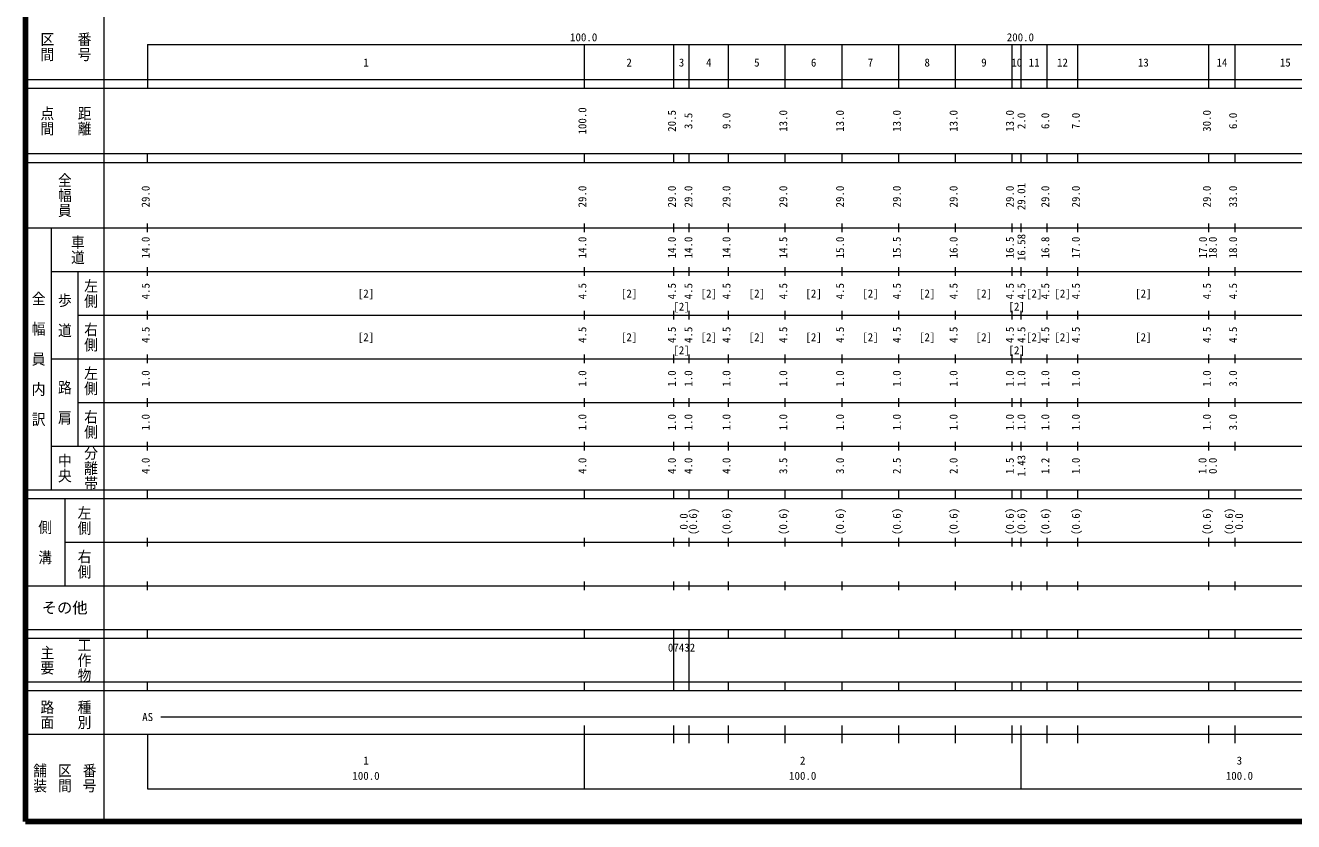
# Model space of a CAD drawing. Units: millimetres on the paper, enlarged 1000 times. Extents: x 40000 to 680000, y 20000 to 380000.
# Drawn here: x 40000 to 330414, y 20000 to 202388 of the extents above; entities that cross this region are included whole.
import ezdxf
from ezdxf.enums import TextEntityAlignment as Align

# ---------------------------------------------------------------- set-up
doc = ezdxf.new("R2010")
doc.units = ezdxf.units.MM
doc.header["$LTSCALE"] = 1000
doc.layers.add('M-TTL', color=2, linetype='Continuous', lineweight=140)
doc.layers.add('M-TTL-BAND', color=7, linetype='Continuous', lineweight=13)
doc.styles.add('@ＭＳ ゴシック', font='')
doc.styles.add('ＭＳ ゴシック', font='')
doc.styles.get('@ＭＳ ゴシック').set_extended_font_data('@MS Gothic')
doc.styles.get('ＭＳ ゴシック').set_extended_font_data('MS Gothic')

msp = doc.modelspace()

# ---------------------------------------------------------------- linework, layer by layer
at = {"layer": 'M-TTL'}
for p, q in [((40000, 380000), (40000, 20000)), ((40000, 20000), (680000, 20000))]:
    msp.add_line(p, q, dxfattribs=at)
at = {"layer": 'M-TTL-BAND'}
for p, q in [((58000, 370000), (58000, 20000)), ((68000, 198000), (579000, 198000)), ((68000, 198000), (68000, 188000)), ((168000, 188000), (168000, 198000)), ((188500, 188000), (188500, 198000)), ((192000, 188000), (192000, 198000)), ((201000, 188000), (201000, 198000)), ((214000, 188000), (214000, 198000)), ((227000, 188000), (227000, 198000)), ((240000, 188000), (240000, 198000)), ((253000, 188000), (253000, 198000)), ((266000, 188000), (266000, 198000)), ((268000, 188000), (268000, 198000)), ((274000, 188000), (274000, 198000)), ((281000, 188000), (281000, 198000)), ((311000, 188000), (311000, 198000)), ((317000, 188000), (317000, 198000)), ((40000, 190000), (579000, 190000)), ((40000, 188000), (579000, 188000)), ((40000, 173000), (579000, 173000)), ((68000, 171000), (68000, 173000)), ((168000, 171000), (168000, 173000)), ((188500, 171000), (188500, 173000)), ((192000, 171000), (192000, 173000)), ((201000, 171000), (201000, 173000)), ((214000, 171000), (214000, 173000)), ((227000, 171000), (227000, 173000)), ((240000, 171000), (240000, 173000)), ((253000, 171000), (253000, 173000)), ((266000, 171000), (266000, 173000)), ((268000, 171000), (268000, 173000)), ((274000, 171000), (274000, 173000)), ((281000, 171000), (281000, 173000)), ((311000, 171000), (311000, 173000)), ((317000, 171000), (317000, 173000)), ((40000, 171000), (579000, 171000)), ((68000, 155000), (68000, 157000)), ((168000, 155000), (168000, 157000)), ((188500, 155000), (188500, 157000)), ((192000, 155000), (192000, 157000)), ((201000, 155000), (201000, 157000)), ((214000, 155000), (214000, 157000)), ((227000, 155000), (227000, 157000)), ((240000, 155000), (240000, 157000)), ((253000, 155000), (253000, 157000)), ((266000, 155000), (266000, 157000)), ((268000, 155000), (268000, 157000)), ((274000, 155000), (274000, 157000)), ((281000, 155000), (281000, 157000)), ((311000, 155000), (311000, 157000)), ((317000, 155000), (317000, 157000)), ((40000, 156000), (579000, 156000)), ((46000, 96000), (46000, 156000)), ((46000, 146000), (579000, 146000)), ((52000, 146000), (52000, 106000)), ((68000, 145000), (68000, 147000)), ((168000, 145000), (168000, 147000)), ((188500, 145000), (188500, 147000)), ((192000, 145000), (192000, 147000)), ((201000, 145000), (201000, 147000)), ((214000, 145000), (214000, 147000)), ((227000, 145000), (227000, 147000)), ((240000, 145000), (240000, 147000)), ((253000, 145000), (253000, 147000)), ((266000, 145000), (266000, 147000)), ((268000, 145000), (268000, 147000)), ((274000, 145000), (274000, 147000)), ((281000, 145000), (281000, 147000)), ((311000, 145000), (311000, 147000)), ((317000, 145000), (317000, 147000)), ((68000, 135000), (68000, 137000)), ((168000, 135000), (168000, 137000)), ((188500, 135000), (188500, 137000)), ((192000, 135000), (192000, 137000)), ((201000, 135000), (201000, 137000)), ((214000, 135000), (214000, 137000)), ((227000, 135000), (227000, 137000)), ((240000, 135000), (240000, 137000)), ((253000, 135000), (253000, 137000)), ((266000, 135000), (266000, 137000)), ((268000, 135000), (268000, 137000)), ((274000, 135000), (274000, 137000)), ((281000, 135000), (281000, 137000)), ((311000, 135000), (311000, 137000)), ((317000, 135000), (317000, 137000)), ((52000, 136000), (579000, 136000)), ((46000, 126000), (579000, 126000)), ((68000, 125000), (68000, 127000)), ((168000, 125000), (168000, 127000)), ((188500, 125000), (188500, 127000)), ((192000, 125000), (192000, 127000)), ((201000, 125000), (201000, 127000)), ((214000, 125000), (214000, 127000)), ((227000, 125000), (227000, 127000)), ((240000, 125000), (240000, 127000)), ((253000, 125000), (253000, 127000)), ((266000, 125000), (266000, 127000)), ((268000, 125000), (268000, 127000)), ((274000, 125000), (274000, 127000)), ((281000, 125000), (281000, 127000)), ((311000, 125000), (311000, 127000)), ((317000, 125000), (317000, 127000)), ((68000, 115000), (68000, 117000)), ((168000, 115000), (168000, 117000)), ((188500, 115000), (188500, 117000)), ((192000, 115000), (192000, 117000)), ((201000, 115000), (201000, 117000)), ((214000, 115000), (214000, 117000)), ((227000, 115000), (227000, 117000)), ((240000, 115000), (240000, 117000)), ((253000, 115000), (253000, 117000)), ((266000, 115000), (266000, 117000)), ((268000, 115000), (268000, 117000)), ((274000, 115000), (274000, 117000)), ((281000, 115000), (281000, 117000)), ((311000, 115000), (311000, 117000)), ((317000, 115000), (317000, 117000)), ((52000, 116000), (579000, 116000)), ((46000, 106000), (579000, 106000)), ((68000, 105000), (68000, 107000)), ((168000, 105000), (168000, 107000)), ((188500, 105000), (188500, 107000)), ((192000, 105000), (192000, 107000)), ((201000, 105000), (201000, 107000)), ((214000, 105000), (214000, 107000)), ((227000, 105000), (227000, 107000)), ((240000, 105000), (240000, 107000)), ((253000, 105000), (253000, 107000)), ((266000, 105000), (266000, 107000)), ((268000, 105000), (268000, 107000)), ((274000, 105000), (274000, 107000)), ((281000, 105000), (281000, 107000)), ((311000, 105000), (311000, 107000)), ((317000, 105000), (317000, 107000)), ((40000, 96000), (579000, 96000)), ((68000, 94000), (68000, 96000)), ((168000, 94000), (168000, 96000)), ((188500, 94000), (188500, 96000)), ((192000, 94000), (192000, 96000)), ((201000, 94000), (201000, 96000)), ((214000, 94000), (214000, 96000)), ((227000, 94000), (227000, 96000)), ((240000, 94000), (240000, 96000)), ((253000, 94000), (253000, 96000)), ((266000, 94000), (266000, 96000)), ((268000, 94000), (268000, 96000)), ((274000, 94000), (274000, 96000)), ((281000, 94000), (281000, 96000)), ((311000, 94000), (311000, 96000)), ((317000, 94000), (317000, 96000)), ((40000, 94000), (579000, 94000)), ((49000, 94000), (49000, 74000)), ((68000, 83000), (68000, 85000)), ((168000, 83000), (168000, 85000)), ((188500, 83000), (188500, 85000)), ((192000, 83000), (192000, 85000)), ((201000, 83000), (201000, 85000)), ((214000, 83000), (214000, 85000)), ((227000, 83000), (227000, 85000)), ((240000, 83000), (240000, 85000)), ((253000, 83000), (253000, 85000)), ((266000, 83000), (266000, 85000)), ((268000, 83000), (268000, 85000)), ((274000, 83000), (274000, 85000)), ((281000, 83000), (281000, 85000)), ((311000, 83000), (311000, 85000)), ((317000, 83000), (317000, 85000)), ((49000, 84000), (579000, 84000)), ((40000, 74000), (579000, 74000)), ((68000, 73000), (68000, 75000)), ((168000, 73000), (168000, 75000)), ((188500, 73000), (188500, 75000)), ((192000, 73000), (192000, 75000)), ((201000, 73000), (201000, 75000)), ((214000, 73000), (214000, 75000)), ((227000, 73000), (227000, 75000)), ((240000, 73000), (240000, 75000)), ((253000, 73000), (253000, 75000)), ((266000, 73000), (266000, 75000)), ((268000, 73000), (268000, 75000)), ((274000, 73000), (274000, 75000)), ((281000, 73000), (281000, 75000)), ((311000, 73000), (311000, 75000)), ((317000, 73000), (317000, 75000)), ((40000, 64000), (579000, 64000)), ((68000, 62000), (68000, 64000)), ((168000, 62000), (168000, 64000)), ((188500, 52000), (188500, 64000)), ((192000, 62000), (192000, 64000)), ((201000, 62000), (201000, 64000)), ((214000, 62000), (214000, 64000)), ((227000, 62000), (227000, 64000)), ((240000, 62000), (240000, 64000)), ((253000, 62000), (253000, 64000)), ((266000, 62000), (266000, 64000)), ((268000, 62000), (268000, 64000)), ((274000, 62000), (274000, 64000)), ((281000, 62000), (281000, 64000)), ((311000, 62000), (311000, 64000)), ((317000, 62000), (317000, 64000)), ((40000, 62000), (579000, 62000)), ((188500, 52000), (188500, 62000)), ((192000, 52000), (192000, 62000)), ((40000, 52000), (579000, 52000)), ((40000, 50000), (579000, 50000)), ((68000, 50000), (68000, 52000)), ((168000, 50000), (168000, 52000)), ((188500, 50000), (188500, 52000)), ((192000, 50000), (192000, 52000)), ((201000, 50000), (201000, 52000)), ((214000, 50000), (214000, 52000)), ((227000, 50000), (227000, 52000)), ((240000, 50000), (240000, 52000)), ((253000, 50000), (253000, 52000)), ((266000, 50000), (266000, 52000)), ((268000, 50000), (268000, 52000)), ((274000, 50000), (274000, 52000)), ((281000, 50000), (281000, 52000)), ((311000, 50000), (311000, 52000)), ((317000, 50000), (317000, 52000)), ((71000, 44000), (565000, 44000)), ((168000, 27500), (168000, 42000)), ((188500, 38000), (188500, 42000)), ((192000, 38000), (192000, 42000)), ((201000, 38000), (201000, 42000)), ((214000, 38000), (214000, 42000)), ((227000, 38000), (227000, 42000)), ((240000, 38000), (240000, 42000)), ((253000, 38000), (253000, 42000)), ((266000, 38000), (266000, 42000)), ((268000, 27500), (268000, 42000)), ((274000, 38000), (274000, 42000)), ((281000, 38000), (281000, 42000)), ((311000, 38000), (311000, 42000)), ((317000, 38000), (317000, 42000)), ((40000, 40000), (579000, 40000)), ((68000, 40000), (68000, 27500)), ((68000, 27500), (579000, 27500))]:
    msp.add_line(p, q, dxfattribs=at)

# ---------------------------------------------------------------- texts
at = {"layer": 'M-TTL-BAND', "style": '@ＭＳ ゴシック', "width": 1.1}
for s, p in [('区間', (45000, 197500)), ('番号', (53500, 197500)), ('点間', (45000, 180500)), ('距離', (53500, 180500)), ('全幅員', (49000, 163500)), ('車道', (52000, 151000)), ('左側', (55000, 141000)), ('全\u3000幅\u3000員\u3000内\u3000訳', (43000, 126000)), ('歩\u3000道', (49000, 136000)), ('右側', (55000, 131000)), ('左側', (55000, 121000)), ('路\u3000肩', (49000, 116000)), ('右側', (55000, 111000)), ('分離帯', (55000, 101000)), ('中央', (49000, 101000)), ('左側', (53500, 89000)), ('側\u3000溝', (44500, 84000)), ('右側', (53500, 79000)), ('工作物', (53500, 57000)), ('主要', (45000, 57000)), ('路面', (45000, 44500)), ('種別', (53500, 44500)), ('舗装', (43333, 30000)), ('区間', (49000, 30000)), ('番号', (54667, 30000))]:
    msp.add_text(s, height=2303, rotation=270, dxfattribs=at).set_placement(p, align=Align.MIDDLE_CENTER)
at = {"layer": 'M-TTL-BAND', "style": 'ＭＳ ゴシック'}
for s, p in [('100.0', (167844, 198195)), ('200.0', (267844, 198195)), ('1', (118000, 192405)), ('2', (178250, 192405)), ('3', (190250, 192405)), ('4', (196500, 192405)), ('5', (207500, 192405)), ('6', (220500, 192405)), ('7', (233500, 192405)), ('8', (246500, 192405)), ('9', (259500, 192405)), ('10', (267000, 192405)), ('11', (271000, 192405)), ('12', (277500, 192405)), ('13', (296000, 192405)), ('14', (314000, 192405)), ('15', (328500, 192405)), ('[2]', (118000, 139500)), ('[2]', (178250, 139500)), ('[2]', (196500, 139500)), ('[2]', (207500, 139500)), ('[2]', (220500, 139500)), ('[2]', (233500, 139500)), ('[2]', (246500, 139500)), ('[2]', (259500, 139500)), ('[2]', (271000, 139500)), ('[2]', (277500, 139500)), ('[2]', (296000, 139500)), ('[2]', (190250, 136500)), ('[2]', (267000, 136500)), ('[2]', (118000, 129500)), ('[2]', (178250, 129500)), ('[2]', (196500, 129500)), ('[2]', (207500, 129500)), ('[2]', (220500, 129500)), ('[2]', (233500, 129500)), ('[2]', (246500, 129500)), ('[2]', (259500, 129500)), ('[2]', (271000, 129500)), ('[2]', (277500, 129500)), ('[2]', (296000, 129500)), ('[2]', (190250, 126500)), ('[2]', (267000, 126500)), ('07432', (190250, 58405)), ('AS', (68000, 42500)), ('1', (118000, 32523)), ('2', (218000, 32523)), ('3', (318000, 32523)), ('100.0', (118000, 29033)), ('100.0', (218000, 29033)), ('100.0', (318000, 29033))]:
    msp.add_text(s, height=1833, dxfattribs=at).set_placement(p, align=Align.BOTTOM_CENTER)
for s, p in [('100.0', (169000, 180500)), ('20.5', (189500, 180500)), ('3.5', (193282, 180500)), ('9.0', (202000, 180500)), ('13.0', (215000, 180500)), ('13.0', (228000, 180500)), ('13.0', (241000, 180500)), ('13.0', (254000, 180500)), ('13.0', (266889, 180500)), ('2.0', (269536, 180500)), ('6.0', (275000, 180500)), ('7.0', (282000, 180500)), ('30.0', (312000, 180500)), ('6.0', (318000, 180500)), ('29.01', (269536, 163174)), ('29.0', (69000, 163174)), ('29.0', (169000, 163174)), ('29.0', (189500, 163174)), ('29.0', (193282, 163174)), ('29.0', (202000, 163174)), ('29.0', (215000, 163174)), ('29.0', (228000, 163174)), ('29.0', (241000, 163174)), ('29.0', (254000, 163174)), ('29.0', (266889, 163174)), ('29.0', (275000, 163174)), ('29.0', (282000, 163174)), ('29.0', (312000, 163174)), ('33.0', (318000, 163174)), ('16.58', (269536, 151500)), ('14.0', (69000, 151500)), ('14.0', (169000, 151500)), ('14.0', (189500, 151500)), ('14.0', (193282, 151500)), ('14.0', (202000, 151500)), ('14.5', (215000, 151500)), ('15.0', (228000, 151500)), ('15.5', (241000, 151500)), ('16.0', (254000, 151500)), ('16.5', (266889, 151500)), ('16.8', (275000, 151500)), ('17.0', (282000, 151500)), ('17.0', (311094, 151500)), ('18.0', (313370, 151500)), ('18.0', (318000, 151500)), ('4.5', (69000, 141500)), ('4.5', (169000, 141500)), ('4.5', (189500, 141500)), ('4.5', (193282, 141500)), ('4.5', (202000, 141500)), ('4.5', (215000, 141500)), ('4.5', (228000, 141500)), ('4.5', (241000, 141500)), ('4.5', (254000, 141500)), ('4.5', (266889, 141500)), ('4.5', (269536, 141500)), ('4.5', (275000, 141500)), ('4.5', (282000, 141500)), ('4.5', (312000, 141500)), ('4.5', (318000, 141500)), ('4.5', (69000, 131500)), ('4.5', (169000, 131500)), ('4.5', (189500, 131500)), ('4.5', (193282, 131500)), ('4.5', (202000, 131500)), ('4.5', (215000, 131500)), ('4.5', (228000, 131500)), ('4.5', (241000, 131500)), ('4.5', (254000, 131500)), ('4.5', (266889, 131500)), ('4.5', (269536, 131500)), ('4.5', (275000, 131500)), ('4.5', (282000, 131500)), ('4.5', (312000, 131500)), ('4.5', (318000, 131500)), ('1.0', (69000, 121500)), ('1.0', (169000, 121500)), ('1.0', (189500, 121500)), ('1.0', (193282, 121500)), ('1.0', (202000, 121500)), ('1.0', (215000, 121500)), ('1.0', (228000, 121500)), ('1.0', (241000, 121500)), ('1.0', (254000, 121500)), ('1.0', (266889, 121500)), ('1.0', (269536, 121500)), ('1.0', (275000, 121500)), ('1.0', (282000, 121500)), ('1.0', (312000, 121500)), ('3.0', (318000, 121500)), ('1.0', (69000, 111500)), ('1.0', (169000, 111500)), ('1.0', (189500, 111500)), ('1.0', (193282, 111500)), ('1.0', (202000, 111500)), ('1.0', (215000, 111500)), ('1.0', (228000, 111500)), ('1.0', (241000, 111500)), ('1.0', (254000, 111500)), ('1.0', (266889, 111500)), ('1.0', (269536, 111500)), ('1.0', (275000, 111500)), ('1.0', (282000, 111500)), ('1.0', (312000, 111500)), ('3.0', (318000, 111500)), ('4.0', (69000, 101500)), ('4.0', (169000, 101500)), ('4.0', (189500, 101500)), ('4.0', (193282, 101500)), ('4.0', (202000, 101500)), ('3.5', (215000, 101500)), ('3.0', (228000, 101500)), ('2.5', (241000, 101500)), ('2.0', (254000, 101500)), ('1.5', (266889, 101500)), ('1.43', (269536, 101500)), ('1.2', (275000, 101500)), ('1.0', (282000, 101500)), ('1.0', (311000, 101500)), ('0.0', (313370, 101500)), ('0.0', (192209, 88764)), ('(0.6)', (194370, 88764)), ('(0.6)', (202000, 88764)), ('(0.6)', (215000, 88764)), ('(0.6)', (228000, 88764)), ('(0.6)', (241000, 88764)), ('(0.6)', (254000, 88764)), ('(0.6)', (266889, 88764)), ('(0.6)', (269536, 88764)), ('(0.6)', (275000, 88764)), ('(0.6)', (282000, 88764)), ('(0.6)', (312000, 88764)), ('(0.6)', (317094, 88764)), ('0.0', (319370, 88764))]:
    msp.add_text(s, height=1833, rotation=90, dxfattribs=at).set_placement(p, align=Align.BOTTOM_CENTER)
msp.add_text('その他', height=2566, dxfattribs=at).set_placement((49000, 69000), align=Align.MIDDLE_CENTER)

doc.saveas('drawing.dxf')
